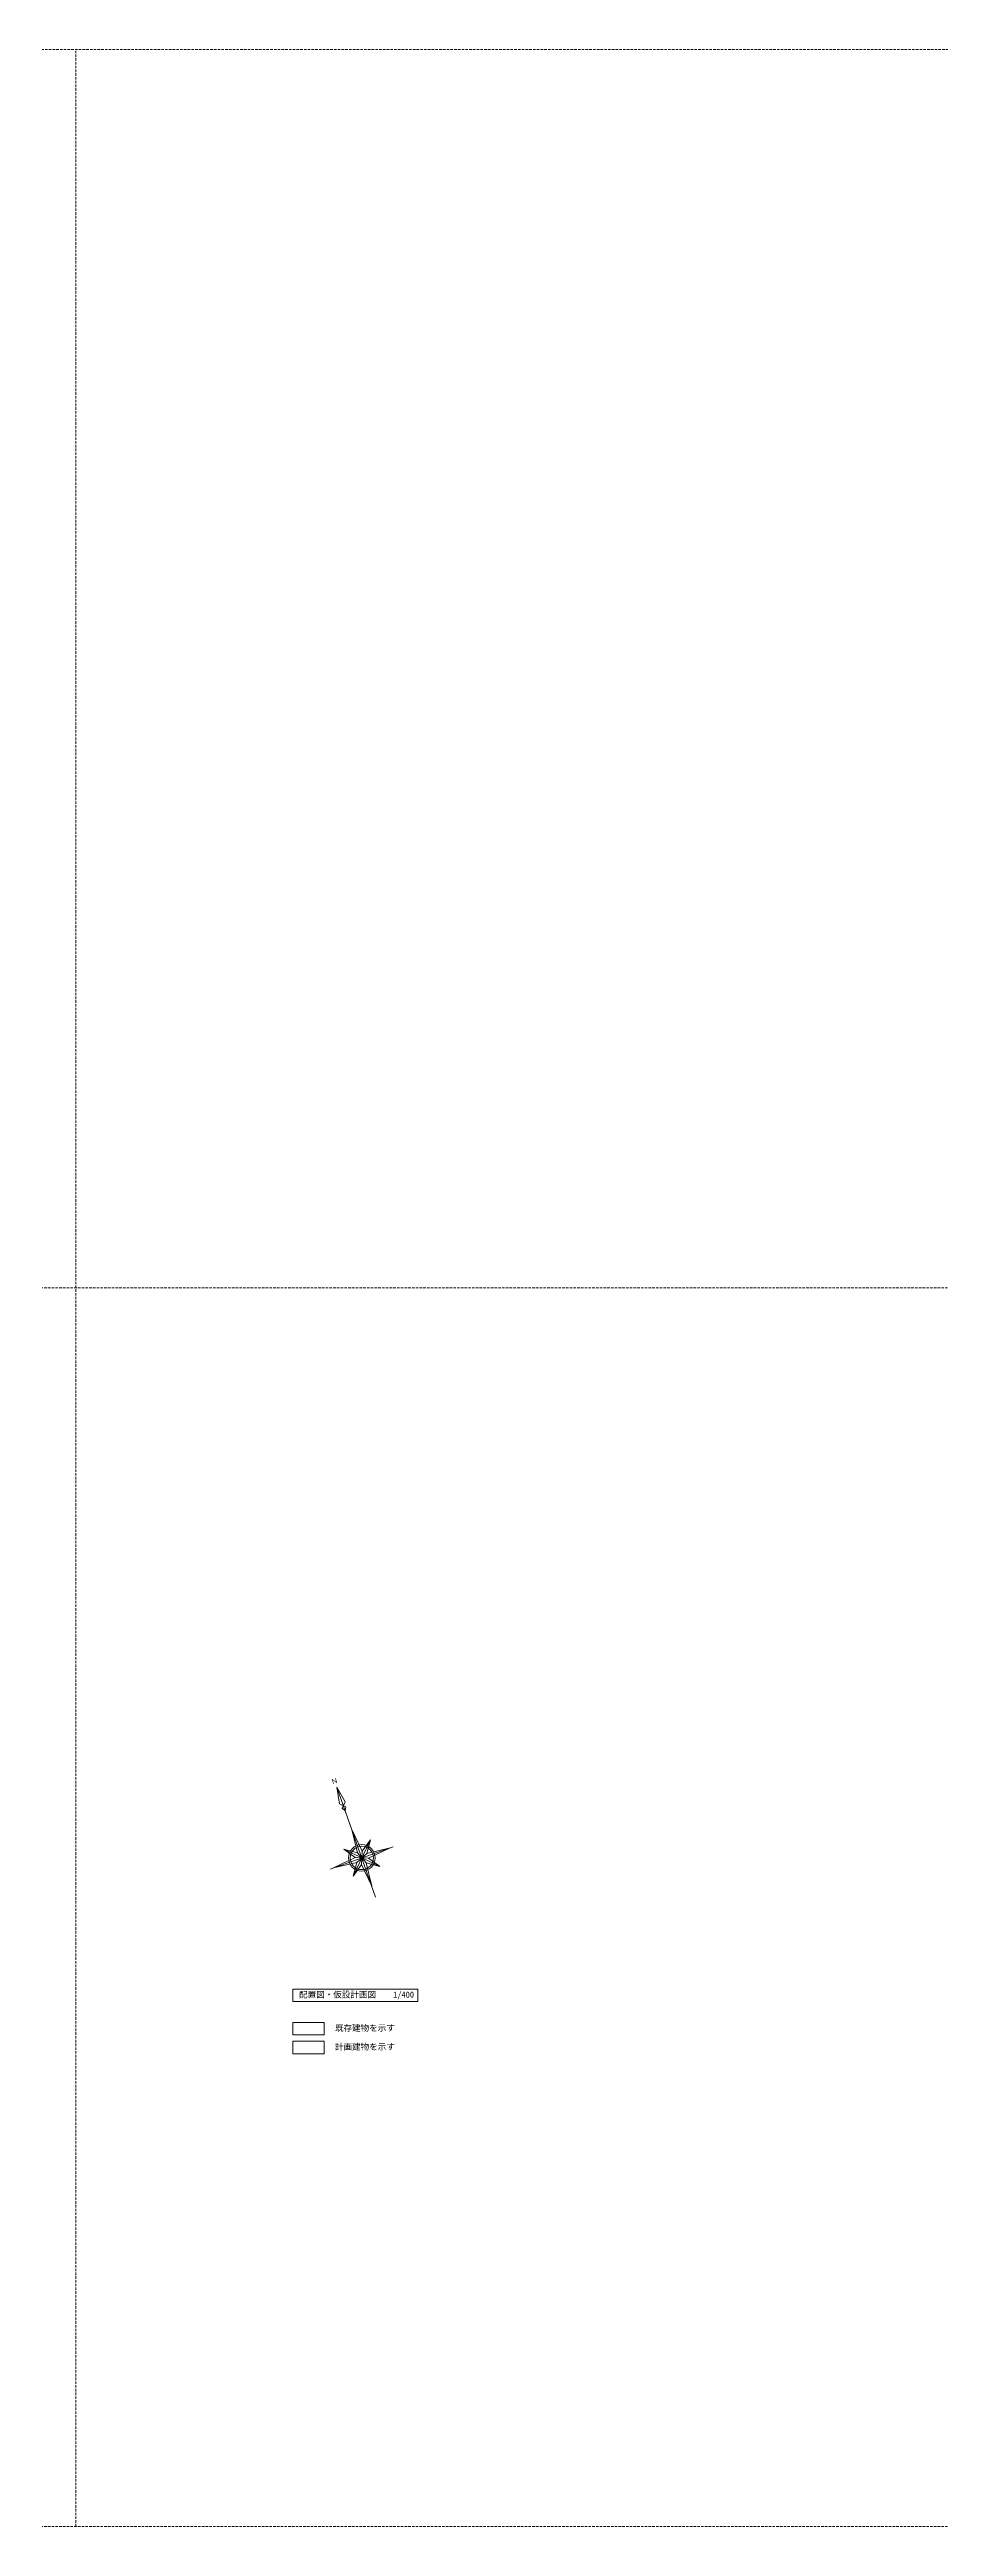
# Model space of a CAD drawing. Units: millimetres at full size, sheet at 1:100. Extents: x -84100 to 167013, y -59450 to 59350.
# Drawn here: x -1262 to 41456, y -59450 to 59350 of the extents above; entities that cross this region are included whole.
import ezdxf
from ezdxf.enums import TextEntityAlignment as Align

# ---------------------------------------------------------------- set-up
doc = ezdxf.new("R2010")
doc.units = ezdxf.units.MM
doc.header["$LTSCALE"] = 100
doc.linetypes.add('DASHED1', pattern=[1.8, 1.2, -0.6])
for name, color, linetype, lineweight in [('1-8_断面切断', 5, 'Continuous', 9), ('1-9_敷地方位', 4, 'Continuous', 9), ('2-4', 4, 'Continuous', 9), ('2-5', 4, 'Continuous', 9), ('F-0', 3, 'Continuous', 9)]:
    doc.layers.add(name, color=color, linetype=linetype, lineweight=lineweight)
doc.styles.add('ＭＳ ゴシック', font='')
doc.styles.get('ＭＳ ゴシック').set_extended_font_data('MS Gothic')

msp = doc.modelspace()

# ---------------------------------------------------------------- linework, layer by layer
at = {"layer": '1-8_断面切断'}
for p, q in [((12643.4, -24792.1), (12513.5, -23989.7)), ((12915.1, -24696.4), (12513.5, -23989.7)), ((12949.6, -24938.7), (12643.4, -24792.1)), ((12768.4, -25002.5), (12915.1, -24696.4)), ((12912.2, -25121.5), (12949.6, -24938.7)), ((12912.2, -25121.5), (12768.4, -25002.5)), ((13724.4, -27066.1), (13231.1, -26027)), ((13498.1, -27145.9), (13231.1, -26027)), ((14576.9, -27800.6), (12842.3, -26969.8)), ((12842.3, -26969.8), (13498.1, -27145.9)), ((13390.5, -27370.3), (12842.3, -26969.8)), ((13294.2, -28252.5), (14125, -26517.9)), ((13470.3, -27596.7), (13948.9, -27173.7)), ((13921.1, -27624.5), (13498.1, -27145.9)), ((13694.7, -27704.2), (13724.4, -27066.1)), ((14125, -26517.9), (13724.4, -27066.1)), ((13948.9, -27173.7), (14125, -26517.9)), ((15067.8, -26906.7), (13948.9, -27173.7)), ((14028.6, -27400), (15067.8, -26906.7)), ((12351.4, -27863.6), (13390.5, -27370.3)), ((13470.3, -27596.7), (12351.4, -27863.6)), ((13294.2, -28252.5), (13470.3, -27596.7)), ((13694.7, -27704.2), (13294.2, -28252.5)), ((14028.6, -27400), (13390.5, -27370.3)), ((14188, -28743.4), (13694.7, -27704.2)), ((13921.1, -27624.5), (14576.9, -27800.6)), ((14188, -28743.4), (13921.1, -27624.5)), ((14576.9, -27800.6), (14028.6, -27400))]:
    msp.add_line(p, q, dxfattribs=at)
at = {"layer": '1-8_断面切断', "color": 2}
for p, q in [((14374.1, -29271.6), (12513.5, -23989.7)), ((15218.7, -26853.6), (12200.5, -27916.8))]:
    msp.add_line(p, q, dxfattribs=at)
at = {"layer": '1-8_断面切断'}
for radius in [640, 560]:
    msp.add_circle((13709.6, -27385.2), radius, dxfattribs=at)
at = {"layer": '1-9_敷地方位'}
for p, q in [((10400.1, -33677.1), (10400.1, -34277.1)), ((10400.1, -34277.1), (16400.1, -34277.1))]:
    msp.add_line(p, q, dxfattribs=at)
msp.add_lwpolyline([(10400.1, -33677.1), (16400.1, -33677.1), (16400.1, -34277.1)], dxfattribs=at)
at = {"layer": '2-4'}
for p, q in [((11900.1, -36177.1), (10400.1, -36177.1)), ((10400.1, -36177.1), (10400.1, -36777.1)), ((10400.1, -36777.1), (11900.1, -36777.1)), ((11900.1, -36777.1), (11900.1, -36177.1))]:
    msp.add_line(p, q, dxfattribs=at)
at = {"layer": '2-5'}
for p, q in [((10400.1, -35277.1), (10400.1, -35877.1)), ((10400.1, -35877.1), (11900.1, -35877.1)), ((10400.1, -36177.1), (10400.1, -36777.1)), ((10400.1, -36777.1), (11900.1, -36777.1))]:
    msp.add_line(p, q, dxfattribs=at)
for points in [[(10400.1, -35277.1), (11900.1, -35277.1), (11900.1, -35877.1)], [(10400.1, -36177.1), (11900.1, -36177.1), (11900.1, -36777.1)]]:
    msp.add_lwpolyline(points, dxfattribs=at)
at = {"layer": 'F-0', "color": 7, "linetype": 'DASHED1'}
for p, q in [((-84100, 59350), (84100, 59350)), ((0, -59450), (0, 59350)), ((84100, -50), (-84100, -50))]:
    msp.add_line(p, q, dxfattribs=at)
msp.add_lwpolyline([(84100, -59450), (-84100, -59450), (-84100, 59350)], dxfattribs=at)

# ---------------------------------------------------------------- texts
at = {"layer": '1-8_断面切断', "color": 3, "style": 'ＭＳ ゴシック'}
msp.add_text('Ｎ', height=234.6, rotation=19.406, dxfattribs=at).set_placement((12306.9, -23930), align=Align.BOTTOM_LEFT)
at = {"layer": '1-9_敷地方位', "color": 3, "style": 'ＭＳ ゴシック'}
msp.add_text('配置図・仮設計画図\u3000\u30001/400', height=293.3, dxfattribs=at).set_placement((10700.1, -34177.1), align=Align.BOTTOM_LEFT)
at = {"layer": '2-5', "color": 3, "style": 'ＭＳ ゴシック'}
for s, p in [('既存建物を示す', (12422.6, -35777.1)), ('計画建物を示す', (12422.6, -36677.1))]:
    msp.add_text(s, height=293.3, dxfattribs=at).set_placement(p, align=Align.BOTTOM_LEFT)

doc.saveas('drawing.dxf')
